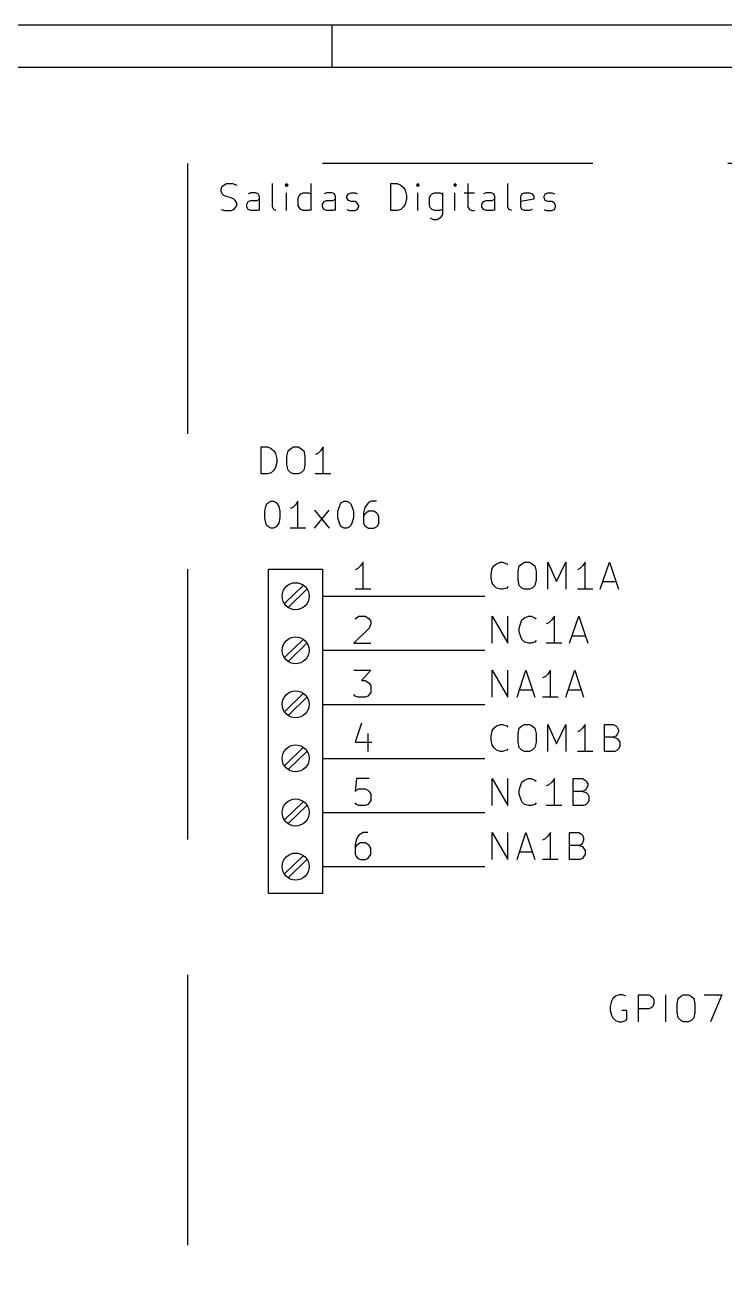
# Model space of a CAD drawing. Extents: x 0.4 to 11.3, y -7.9 to -0.4.
# Drawn here: x 7.699 to 8.995, y -2.724 to -0.394 of the extents above; entities that cross this region are included whole.
import ezdxf

# ---------------------------------------------------------------- set-up
doc = ezdxf.new("R2010")
doc.units = 0
doc.header["$MEASUREMENT"] = 0
doc.linetypes.add('DASHED', pattern=[0.75, 0.5, -0.25])
for name, color, linetype in [('BLACK', 7, 'CONTINUOUS'), ('BLUE3', 171, 'CONTINUOUS'), ('CYAN2', 4, 'CONTINUOUS'), ('GREEN2', 3, 'CONTINUOUS'), ('LYELLOW', 51, 'CONTINUOUS'), ('RED2', 1, 'CONTINUOUS')]:
    doc.layers.add(name, color=color, linetype=linetype)

msp = doc.modelspace()

# ---------------------------------------------------------------- linework, layer by layer
at = {"layer": 'BLACK', "linetype": 'CONTINUOUS'}
for p, q in [((8.564, -1.399), (8.567, -1.394)), ((8.567, -1.394), (8.572, -1.39)), ((8.572, -1.39), (8.579, -1.387)), ((8.579, -1.387), (8.583, -1.387)), ((8.583, -1.387), (8.591, -1.39)), ((8.591, -1.39), (8.593, -1.392)), ((8.612, -1.404), (8.614, -1.394)), ((8.614, -1.394), (8.619, -1.39)), ((8.619, -1.39), (8.624, -1.387)), ((8.624, -1.387), (8.633, -1.387)), ((8.633, -1.387), (8.638, -1.39)), ((8.638, -1.39), (8.643, -1.394)), ((8.643, -1.394), (8.645, -1.404)), ((8.667, -1.437), (8.667, -1.387)), ((8.667, -1.387), (8.683, -1.423)), ((8.683, -1.423), (8.7, -1.387)), ((8.7, -1.387), (8.7, -1.437)), ((8.731, -1.394), (8.726, -1.399)), ((8.736, -1.387), (8.731, -1.394)), ((8.736, -1.437), (8.736, -1.387)), ((8.764, -1.437), (8.781, -1.387)), ((8.781, -1.387), (8.798, -1.437)), ((8.562, -1.409), (8.564, -1.399)), ((8.562, -1.416), (8.562, -1.409)), ((8.564, -1.425), (8.562, -1.416)), ((8.612, -1.42), (8.612, -1.404)), ((8.614, -1.43), (8.612, -1.42)), ((8.645, -1.42), (8.643, -1.43)), ((8.645, -1.404), (8.645, -1.42)), ((8.726, -1.399), (8.722, -1.401)), ((8.567, -1.43), (8.564, -1.425)), ((8.572, -1.435), (8.567, -1.43)), ((8.579, -1.437), (8.572, -1.435)), ((8.583, -1.437), (8.579, -1.437)), ((8.591, -1.435), (8.583, -1.437)), ((8.593, -1.432), (8.591, -1.435)), ((8.619, -1.435), (8.614, -1.43)), ((8.624, -1.437), (8.619, -1.435)), ((8.633, -1.437), (8.624, -1.437)), ((8.638, -1.435), (8.633, -1.437)), ((8.643, -1.43), (8.638, -1.435)), ((8.75, -1.437), (8.722, -1.437)), ((8.769, -1.423), (8.793, -1.423)), ((8.564, -1.537), (8.564, -1.487)), ((8.564, -1.487), (8.593, -1.537)), ((8.593, -1.537), (8.593, -1.487)), ((8.619, -1.494), (8.624, -1.49)), ((8.624, -1.49), (8.631, -1.487)), ((8.631, -1.487), (8.636, -1.487)), ((8.636, -1.487), (8.643, -1.49)), ((8.643, -1.49), (8.645, -1.492)), ((8.679, -1.487), (8.674, -1.494)), ((8.679, -1.537), (8.679, -1.487)), ((8.707, -1.537), (8.724, -1.487)), ((8.724, -1.487), (8.741, -1.537)), ((8.614, -1.509), (8.617, -1.499)), ((8.614, -1.516), (8.614, -1.509)), ((8.617, -1.499), (8.619, -1.494)), ((8.669, -1.499), (8.664, -1.501)), ((8.674, -1.494), (8.669, -1.499)), ((8.617, -1.525), (8.614, -1.516)), ((8.619, -1.53), (8.617, -1.525)), ((8.624, -1.535), (8.619, -1.53)), ((8.631, -1.537), (8.624, -1.535)), ((8.636, -1.537), (8.631, -1.537)), ((8.643, -1.535), (8.636, -1.537)), ((8.645, -1.532), (8.643, -1.535)), ((8.693, -1.537), (8.664, -1.537)), ((8.712, -1.523), (8.736, -1.523)), ((8.564, -1.637), (8.564, -1.587)), ((8.564, -1.587), (8.593, -1.637)), ((8.593, -1.637), (8.593, -1.587)), ((8.61, -1.637), (8.626, -1.587)), ((8.626, -1.587), (8.643, -1.637)), ((8.662, -1.599), (8.657, -1.601)), ((8.667, -1.594), (8.662, -1.599)), ((8.672, -1.587), (8.667, -1.594)), ((8.672, -1.637), (8.672, -1.587)), ((8.7, -1.637), (8.717, -1.587)), ((8.717, -1.587), (8.733, -1.637)), ((8.614, -1.623), (8.638, -1.623)), ((8.705, -1.623), (8.729, -1.623)), ((8.686, -1.637), (8.657, -1.637)), ((8.562, -1.709), (8.564, -1.699)), ((8.564, -1.699), (8.567, -1.694)), ((8.567, -1.694), (8.572, -1.69)), ((8.572, -1.69), (8.579, -1.687)), ((8.579, -1.687), (8.583, -1.687)), ((8.583, -1.687), (8.591, -1.69)), ((8.591, -1.69), (8.593, -1.692)), ((8.612, -1.704), (8.614, -1.694)), ((8.614, -1.694), (8.619, -1.69)), ((8.619, -1.69), (8.624, -1.687)), ((8.624, -1.687), (8.633, -1.687)), ((8.633, -1.687), (8.638, -1.69)), ((8.638, -1.69), (8.643, -1.694)), ((8.643, -1.694), (8.645, -1.704)), ((8.667, -1.737), (8.667, -1.687)), ((8.667, -1.687), (8.683, -1.723)), ((8.683, -1.723), (8.7, -1.687)), ((8.7, -1.687), (8.7, -1.737)), ((8.726, -1.699), (8.722, -1.701)), ((8.731, -1.694), (8.726, -1.699)), ((8.736, -1.687), (8.731, -1.694)), ((8.736, -1.737), (8.736, -1.687)), ((8.772, -1.737), (8.772, -1.687)), ((8.772, -1.687), (8.788, -1.687)), ((8.788, -1.687), (8.793, -1.69)), ((8.793, -1.69), (8.795, -1.692)), ((8.795, -1.692), (8.798, -1.697)), ((8.798, -1.697), (8.798, -1.701)), ((8.562, -1.716), (8.562, -1.709)), ((8.564, -1.725), (8.562, -1.716)), ((8.612, -1.72), (8.612, -1.704)), ((8.614, -1.73), (8.612, -1.72)), ((8.645, -1.72), (8.643, -1.73)), ((8.645, -1.704), (8.645, -1.72)), ((8.788, -1.711), (8.772, -1.711)), ((8.793, -1.709), (8.788, -1.711)), ((8.788, -1.711), (8.795, -1.713)), ((8.795, -1.706), (8.793, -1.709)), ((8.798, -1.701), (8.795, -1.706)), ((8.795, -1.713), (8.798, -1.716)), ((8.798, -1.716), (8.8, -1.72)), ((8.8, -1.72), (8.8, -1.728)), ((8.567, -1.73), (8.564, -1.725)), ((8.572, -1.735), (8.567, -1.73)), ((8.579, -1.737), (8.572, -1.735)), ((8.583, -1.737), (8.579, -1.737)), ((8.591, -1.735), (8.583, -1.737)), ((8.593, -1.732), (8.591, -1.735)), ((8.619, -1.735), (8.614, -1.73)), ((8.624, -1.737), (8.619, -1.735)), ((8.633, -1.737), (8.624, -1.737)), ((8.638, -1.735), (8.633, -1.737)), ((8.643, -1.73), (8.638, -1.735)), ((8.75, -1.737), (8.722, -1.737)), ((8.791, -1.737), (8.772, -1.737)), ((8.795, -1.735), (8.791, -1.737)), ((8.798, -1.732), (8.795, -1.735)), ((8.8, -1.728), (8.798, -1.732)), ((8.564, -1.837), (8.564, -1.787)), ((8.564, -1.787), (8.593, -1.837)), ((8.593, -1.837), (8.593, -1.787)), ((8.619, -1.794), (8.624, -1.79)), ((8.624, -1.79), (8.631, -1.787)), ((8.631, -1.787), (8.636, -1.787)), ((8.636, -1.787), (8.643, -1.79)), ((8.643, -1.79), (8.645, -1.792)), ((8.679, -1.787), (8.674, -1.794)), ((8.679, -1.837), (8.679, -1.787)), ((8.714, -1.837), (8.714, -1.787)), ((8.714, -1.787), (8.731, -1.787)), ((8.731, -1.787), (8.736, -1.79)), ((8.736, -1.79), (8.738, -1.792)), ((8.738, -1.792), (8.741, -1.797)), ((8.614, -1.809), (8.617, -1.799)), ((8.614, -1.816), (8.614, -1.809)), ((8.617, -1.825), (8.614, -1.816)), ((8.617, -1.799), (8.619, -1.794)), ((8.669, -1.799), (8.664, -1.801)), ((8.674, -1.794), (8.669, -1.799)), ((8.731, -1.811), (8.714, -1.811)), ((8.736, -1.809), (8.731, -1.811)), ((8.731, -1.811), (8.738, -1.813)), ((8.738, -1.806), (8.736, -1.809)), ((8.741, -1.801), (8.738, -1.806)), ((8.738, -1.813), (8.741, -1.816)), ((8.741, -1.797), (8.741, -1.801)), ((8.741, -1.816), (8.743, -1.82)), ((8.619, -1.83), (8.617, -1.825)), ((8.624, -1.835), (8.619, -1.83)), ((8.631, -1.837), (8.624, -1.835)), ((8.636, -1.837), (8.631, -1.837)), ((8.643, -1.835), (8.636, -1.837)), ((8.645, -1.832), (8.643, -1.835)), ((8.693, -1.837), (8.664, -1.837)), ((8.733, -1.837), (8.714, -1.837)), ((8.738, -1.835), (8.733, -1.837)), ((8.741, -1.832), (8.738, -1.835)), ((8.743, -1.828), (8.741, -1.832)), ((8.743, -1.82), (8.743, -1.828)), ((8.564, -1.937), (8.564, -1.887)), ((8.564, -1.887), (8.593, -1.937)), ((8.593, -1.937), (8.593, -1.887)), ((8.61, -1.937), (8.626, -1.887)), ((8.626, -1.887), (8.643, -1.937)), ((8.662, -1.899), (8.657, -1.901)), ((8.667, -1.894), (8.662, -1.899)), ((8.672, -1.887), (8.667, -1.894)), ((8.672, -1.937), (8.672, -1.887)), ((8.707, -1.937), (8.707, -1.887)), ((8.707, -1.887), (8.724, -1.887)), ((8.724, -1.887), (8.729, -1.89)), ((8.729, -1.909), (8.724, -1.911)), ((8.729, -1.89), (8.731, -1.892)), ((8.731, -1.906), (8.729, -1.909)), ((8.731, -1.892), (8.733, -1.897)), ((8.733, -1.901), (8.731, -1.906)), ((8.733, -1.897), (8.733, -1.901)), ((8.614, -1.923), (8.638, -1.923)), ((8.724, -1.911), (8.707, -1.911)), ((8.724, -1.911), (8.731, -1.913)), ((8.731, -1.913), (8.733, -1.916)), ((8.733, -1.932), (8.731, -1.935)), ((8.733, -1.916), (8.736, -1.92)), ((8.736, -1.928), (8.733, -1.932)), ((8.736, -1.92), (8.736, -1.928)), ((8.686, -1.937), (8.657, -1.937)), ((8.726, -1.937), (8.707, -1.937)), ((8.731, -1.935), (8.726, -1.937)), ((8.799, -2.187), (8.792, -2.19)), ((8.806, -2.187), (8.799, -2.187)), ((8.811, -2.19), (8.806, -2.187)), ((8.835, -2.237), (8.835, -2.187)), ((8.835, -2.187), (8.854, -2.187)), ((8.854, -2.187), (8.858, -2.19)), ((8.885, -2.237), (8.885, -2.187)), ((8.913, -2.19), (8.918, -2.187)), ((8.918, -2.187), (8.927, -2.187)), ((8.927, -2.187), (8.932, -2.19)), ((8.956, -2.187), (8.989, -2.187)), ((8.989, -2.187), (8.968, -2.237)), ((8.785, -2.199), (8.782, -2.209)), ((8.782, -2.209), (8.782, -2.216)), ((8.787, -2.194), (8.785, -2.199)), ((8.792, -2.19), (8.787, -2.194)), ((8.854, -2.213), (8.835, -2.213)), ((8.858, -2.211), (8.854, -2.213)), ((8.858, -2.19), (8.861, -2.192)), ((8.861, -2.209), (8.858, -2.211)), ((8.861, -2.192), (8.863, -2.197)), ((8.863, -2.204), (8.861, -2.209)), ((8.863, -2.197), (8.863, -2.204)), ((8.906, -2.204), (8.908, -2.194)), ((8.906, -2.22), (8.906, -2.204)), ((8.908, -2.194), (8.913, -2.19)), ((8.932, -2.19), (8.937, -2.194)), ((8.937, -2.194), (8.939, -2.204)), ((8.939, -2.204), (8.939, -2.22)), ((8.782, -2.216), (8.785, -2.225)), ((8.785, -2.225), (8.787, -2.23)), ((8.787, -2.23), (8.792, -2.235)), ((8.792, -2.235), (8.799, -2.237)), ((8.813, -2.216), (8.804, -2.216)), ((8.804, -2.237), (8.811, -2.235)), ((8.811, -2.235), (8.813, -2.232)), ((8.813, -2.232), (8.813, -2.216)), ((8.908, -2.23), (8.906, -2.22)), ((8.913, -2.235), (8.908, -2.23)), ((8.918, -2.237), (8.913, -2.235)), ((8.932, -2.235), (8.927, -2.237)), ((8.937, -2.23), (8.932, -2.235)), ((8.939, -2.22), (8.937, -2.23)), ((8.799, -2.237), (8.804, -2.237)), ((8.927, -2.237), (8.918, -2.237))]:
    msp.add_line(p, q, dxfattribs=at)
at = {"layer": 'BLUE3', "linetype": 'DASHED'}
for p, q in [((8, -0.65), (8, -5)), ((11, -0.65), (8, -0.65))]:
    msp.add_line(p, q, dxfattribs=at)
at = {"layer": 'BLUE3', "linetype": 'CONTINUOUS'}
for p, q in [((8.062, -0.697), (8.064, -0.692)), ((8.062, -0.701), (8.062, -0.697)), ((8.064, -0.692), (8.067, -0.69)), ((8.067, -0.69), (8.072, -0.687)), ((8.072, -0.687), (8.083, -0.687)), ((8.083, -0.687), (8.091, -0.69)), ((8.157, -0.73), (8.157, -0.687)), ((8.183, -0.687), (8.181, -0.69)), ((8.181, -0.69), (8.183, -0.692)), ((8.186, -0.69), (8.183, -0.687)), ((8.183, -0.687), (8.183, -0.692)), ((8.183, -0.692), (8.186, -0.69)), ((8.229, -0.737), (8.229, -0.687)), ((8.376, -0.737), (8.376, -0.687)), ((8.376, -0.687), (8.388, -0.687)), ((8.388, -0.687), (8.395, -0.69)), ((8.395, -0.69), (8.4, -0.694)), ((8.4, -0.694), (8.403, -0.699)), ((8.426, -0.687), (8.424, -0.69)), ((8.424, -0.69), (8.426, -0.692)), ((8.429, -0.69), (8.426, -0.687)), ((8.426, -0.687), (8.426, -0.692)), ((8.426, -0.692), (8.429, -0.69)), ((8.495, -0.687), (8.493, -0.69)), ((8.493, -0.69), (8.495, -0.692)), ((8.498, -0.69), (8.495, -0.687)), ((8.495, -0.687), (8.495, -0.692)), ((8.495, -0.692), (8.498, -0.69)), ((8.519, -0.687), (8.519, -0.73)), ((8.593, -0.73), (8.593, -0.687)), ((8.064, -0.706), (8.062, -0.701)), ((8.067, -0.709), (8.064, -0.706)), ((8.072, -0.711), (8.067, -0.709)), ((8.081, -0.713), (8.072, -0.711)), ((8.086, -0.716), (8.081, -0.713)), ((8.088, -0.718), (8.086, -0.716)), ((8.091, -0.723), (8.088, -0.718)), ((8.11, -0.725), (8.112, -0.72)), ((8.117, -0.704), (8.112, -0.706)), ((8.112, -0.72), (8.117, -0.718)), ((8.126, -0.704), (8.117, -0.704)), ((8.117, -0.718), (8.129, -0.718)), ((8.131, -0.706), (8.126, -0.704)), ((8.129, -0.718), (8.133, -0.716)), ((8.133, -0.711), (8.131, -0.706)), ((8.133, -0.737), (8.133, -0.711)), ((8.183, -0.737), (8.183, -0.704)), ((8.205, -0.713), (8.207, -0.709)), ((8.205, -0.728), (8.205, -0.713)), ((8.207, -0.709), (8.21, -0.706)), ((8.21, -0.706), (8.214, -0.704)), ((8.214, -0.704), (8.224, -0.704)), ((8.224, -0.704), (8.229, -0.706)), ((8.25, -0.725), (8.253, -0.72)), ((8.257, -0.704), (8.253, -0.706)), ((8.253, -0.72), (8.257, -0.718)), ((8.267, -0.704), (8.257, -0.704)), ((8.257, -0.718), (8.269, -0.718)), ((8.272, -0.706), (8.267, -0.704)), ((8.269, -0.718), (8.274, -0.716)), ((8.274, -0.711), (8.272, -0.706)), ((8.274, -0.737), (8.274, -0.711)), ((8.295, -0.711), (8.298, -0.706)), ((8.295, -0.713), (8.295, -0.711)), ((8.298, -0.718), (8.295, -0.713)), ((8.298, -0.706), (8.303, -0.704)), ((8.303, -0.72), (8.298, -0.718)), ((8.303, -0.704), (8.31, -0.704)), ((8.31, -0.72), (8.303, -0.72)), ((8.31, -0.704), (8.314, -0.706)), ((8.314, -0.723), (8.31, -0.72)), ((8.403, -0.699), (8.405, -0.709)), ((8.405, -0.716), (8.403, -0.725)), ((8.405, -0.709), (8.405, -0.716)), ((8.426, -0.737), (8.426, -0.704)), ((8.448, -0.713), (8.45, -0.709)), ((8.448, -0.728), (8.448, -0.713)), ((8.45, -0.709), (8.453, -0.706)), ((8.453, -0.706), (8.457, -0.704)), ((8.457, -0.704), (8.467, -0.704)), ((8.467, -0.704), (8.472, -0.706)), ((8.472, -0.704), (8.472, -0.744)), ((8.495, -0.737), (8.495, -0.704)), ((8.512, -0.704), (8.531, -0.704)), ((8.545, -0.725), (8.548, -0.72)), ((8.553, -0.704), (8.548, -0.706)), ((8.548, -0.72), (8.553, -0.718)), ((8.562, -0.704), (8.553, -0.704)), ((8.553, -0.718), (8.564, -0.718)), ((8.567, -0.706), (8.562, -0.704)), ((8.564, -0.718), (8.569, -0.716)), ((8.569, -0.711), (8.567, -0.706)), ((8.569, -0.737), (8.569, -0.711)), ((8.617, -0.711), (8.619, -0.706)), ((8.617, -0.73), (8.617, -0.711)), ((8.641, -0.716), (8.617, -0.72)), ((8.619, -0.706), (8.624, -0.704)), ((8.624, -0.704), (8.633, -0.704)), ((8.633, -0.704), (8.638, -0.706)), ((8.638, -0.706), (8.641, -0.711)), ((8.641, -0.711), (8.641, -0.716)), ((8.66, -0.711), (8.662, -0.706)), ((8.66, -0.713), (8.66, -0.711)), ((8.662, -0.718), (8.66, -0.713)), ((8.662, -0.706), (8.667, -0.704)), ((8.667, -0.72), (8.662, -0.718)), ((8.667, -0.704), (8.674, -0.704)), ((8.674, -0.72), (8.667, -0.72)), ((8.674, -0.704), (8.679, -0.706)), ((8.679, -0.723), (8.674, -0.72)), ((8.062, -0.735), (8.069, -0.737)), ((8.069, -0.737), (8.081, -0.737)), ((8.081, -0.737), (8.086, -0.735)), ((8.086, -0.735), (8.088, -0.732)), ((8.088, -0.732), (8.091, -0.728)), ((8.091, -0.728), (8.091, -0.723)), ((8.11, -0.73), (8.11, -0.725)), ((8.112, -0.735), (8.11, -0.73)), ((8.117, -0.737), (8.112, -0.735)), ((8.129, -0.737), (8.117, -0.737)), ((8.133, -0.735), (8.129, -0.737)), ((8.16, -0.735), (8.157, -0.73)), ((8.164, -0.737), (8.16, -0.735)), ((8.207, -0.732), (8.205, -0.728)), ((8.21, -0.735), (8.207, -0.732)), ((8.214, -0.737), (8.21, -0.735)), ((8.224, -0.737), (8.214, -0.737)), ((8.229, -0.735), (8.224, -0.737)), ((8.25, -0.73), (8.25, -0.725)), ((8.253, -0.735), (8.25, -0.73)), ((8.257, -0.737), (8.253, -0.735)), ((8.269, -0.737), (8.257, -0.737)), ((8.274, -0.735), (8.269, -0.737)), ((8.295, -0.735), (8.3, -0.737)), ((8.3, -0.737), (8.31, -0.737)), ((8.31, -0.737), (8.314, -0.735)), ((8.317, -0.728), (8.314, -0.723)), ((8.314, -0.735), (8.317, -0.73)), ((8.317, -0.73), (8.317, -0.728)), ((8.388, -0.737), (8.376, -0.737)), ((8.395, -0.735), (8.388, -0.737)), ((8.4, -0.73), (8.395, -0.735)), ((8.403, -0.725), (8.4, -0.73)), ((8.45, -0.732), (8.448, -0.728)), ((8.453, -0.735), (8.45, -0.732)), ((8.457, -0.737), (8.453, -0.735)), ((8.467, -0.737), (8.457, -0.737)), ((8.472, -0.735), (8.467, -0.737)), ((8.472, -0.744), (8.469, -0.749)), ((8.519, -0.73), (8.522, -0.735)), ((8.522, -0.735), (8.526, -0.737)), ((8.526, -0.737), (8.531, -0.737)), ((8.545, -0.73), (8.545, -0.725)), ((8.548, -0.735), (8.545, -0.73)), ((8.553, -0.737), (8.548, -0.735)), ((8.564, -0.737), (8.553, -0.737)), ((8.569, -0.735), (8.564, -0.737)), ((8.595, -0.735), (8.593, -0.73)), ((8.6, -0.737), (8.595, -0.735)), ((8.619, -0.735), (8.617, -0.73)), ((8.624, -0.737), (8.619, -0.735)), ((8.633, -0.737), (8.624, -0.737)), ((8.638, -0.735), (8.633, -0.737)), ((8.66, -0.735), (8.664, -0.737)), ((8.664, -0.737), (8.674, -0.737)), ((8.674, -0.737), (8.679, -0.735)), ((8.681, -0.728), (8.679, -0.723)), ((8.679, -0.735), (8.681, -0.73)), ((8.681, -0.73), (8.681, -0.728)), ((8.455, -0.754), (8.45, -0.751)), ((8.462, -0.754), (8.455, -0.754)), ((8.467, -0.751), (8.462, -0.754)), ((8.469, -0.749), (8.467, -0.751))]:
    msp.add_line(p, q, dxfattribs=at)
at = {"layer": 'CYAN2', "linetype": 'CONTINUOUS'}
for p, q in [((8.136, -1.224), (8.136, -1.174)), ((8.136, -1.174), (8.148, -1.174)), ((8.148, -1.174), (8.155, -1.177)), ((8.155, -1.177), (8.16, -1.181)), ((8.16, -1.181), (8.163, -1.186)), ((8.163, -1.186), (8.165, -1.196)), ((8.184, -1.191), (8.186, -1.181)), ((8.186, -1.181), (8.191, -1.177)), ((8.191, -1.177), (8.196, -1.174)), ((8.196, -1.174), (8.205, -1.174)), ((8.205, -1.174), (8.21, -1.177)), ((8.21, -1.177), (8.215, -1.181)), ((8.215, -1.181), (8.217, -1.191)), ((8.241, -1.186), (8.236, -1.188)), ((8.246, -1.181), (8.241, -1.186)), ((8.251, -1.174), (8.246, -1.181)), ((8.251, -1.224), (8.251, -1.174)), ((8.165, -1.203), (8.163, -1.212)), ((8.165, -1.196), (8.165, -1.203)), ((8.184, -1.207), (8.184, -1.191)), ((8.186, -1.217), (8.184, -1.207)), ((8.217, -1.207), (8.215, -1.217)), ((8.217, -1.191), (8.217, -1.207)), ((8.148, -1.224), (8.136, -1.224)), ((8.155, -1.222), (8.148, -1.224)), ((8.16, -1.217), (8.155, -1.222)), ((8.163, -1.212), (8.16, -1.217)), ((8.191, -1.222), (8.186, -1.217)), ((8.196, -1.224), (8.191, -1.222)), ((8.205, -1.224), (8.196, -1.224)), ((8.21, -1.222), (8.205, -1.224)), ((8.215, -1.217), (8.21, -1.222)), ((8.265, -1.224), (8.236, -1.224)), ((8.145, -1.284), (8.147, -1.279)), ((8.147, -1.279), (8.15, -1.277)), ((8.15, -1.277), (8.154, -1.274)), ((8.154, -1.274), (8.159, -1.274)), ((8.159, -1.274), (8.164, -1.277)), ((8.164, -1.277), (8.166, -1.279)), ((8.166, -1.279), (8.169, -1.284)), ((8.2, -1.281), (8.195, -1.286)), ((8.204, -1.274), (8.2, -1.281)), ((8.204, -1.324), (8.204, -1.274)), ((8.281, -1.284), (8.283, -1.279)), ((8.283, -1.279), (8.285, -1.277)), ((8.285, -1.277), (8.29, -1.274)), ((8.29, -1.274), (8.295, -1.274)), ((8.295, -1.274), (8.3, -1.277)), ((8.3, -1.277), (8.302, -1.279)), ((8.302, -1.279), (8.304, -1.284)), ((8.333, -1.279), (8.328, -1.286)), ((8.335, -1.277), (8.333, -1.279)), ((8.34, -1.274), (8.335, -1.277)), ((8.35, -1.274), (8.34, -1.274)), ((8.143, -1.293), (8.145, -1.284)), ((8.143, -1.305), (8.143, -1.293)), ((8.169, -1.284), (8.171, -1.293)), ((8.171, -1.293), (8.171, -1.305)), ((8.195, -1.286), (8.19, -1.288)), ((8.235, -1.324), (8.262, -1.291)), ((8.235, -1.291), (8.262, -1.324)), ((8.278, -1.293), (8.281, -1.284)), ((8.278, -1.305), (8.278, -1.293)), ((8.304, -1.284), (8.307, -1.293)), ((8.307, -1.293), (8.307, -1.305)), ((8.328, -1.286), (8.326, -1.296)), ((8.326, -1.296), (8.326, -1.315)), ((8.328, -1.298), (8.326, -1.303)), ((8.331, -1.296), (8.328, -1.298)), ((8.335, -1.293), (8.331, -1.296)), ((8.345, -1.293), (8.335, -1.293)), ((8.35, -1.296), (8.345, -1.293)), ((8.352, -1.298), (8.35, -1.296)), ((8.354, -1.303), (8.352, -1.298)), ((8.354, -1.315), (8.354, -1.303)), ((8.145, -1.315), (8.143, -1.305)), ((8.147, -1.319), (8.145, -1.315)), ((8.15, -1.322), (8.147, -1.319)), ((8.154, -1.324), (8.15, -1.322)), ((8.159, -1.324), (8.154, -1.324)), ((8.164, -1.322), (8.159, -1.324)), ((8.166, -1.319), (8.164, -1.322)), ((8.169, -1.315), (8.166, -1.319)), ((8.171, -1.305), (8.169, -1.315)), ((8.219, -1.324), (8.19, -1.324)), ((8.281, -1.315), (8.278, -1.305)), ((8.283, -1.319), (8.281, -1.315)), ((8.285, -1.322), (8.283, -1.319)), ((8.29, -1.324), (8.285, -1.322)), ((8.295, -1.324), (8.29, -1.324)), ((8.3, -1.322), (8.295, -1.324)), ((8.302, -1.319), (8.3, -1.322)), ((8.304, -1.315), (8.302, -1.319)), ((8.307, -1.305), (8.304, -1.315)), ((8.326, -1.315), (8.328, -1.319)), ((8.328, -1.319), (8.331, -1.322)), ((8.331, -1.322), (8.335, -1.324)), ((8.335, -1.324), (8.345, -1.324)), ((8.345, -1.324), (8.35, -1.322)), ((8.35, -1.322), (8.352, -1.319)), ((8.352, -1.319), (8.354, -1.315))]:
    msp.add_line(p, q, dxfattribs=at)
at = {"layer": 'GREEN2', "linetype": 'CONTINUOUS'}
for p, q in [((8.4, -1.45), (8.55, -1.45)), ((8.4, -1.55), (8.55, -1.55)), ((8.4, -1.65), (8.55, -1.65)), ((8.4, -1.75), (8.55, -1.75)), ((8.4, -1.85), (8.55, -1.85)), ((8.4, -1.95), (8.55, -1.95))]:
    msp.add_line(p, q, dxfattribs=at)
at = {"layer": 'LYELLOW', "linetype": 'CONTINUOUS'}
for p, q in [((8.15, -2), (8.15, -1.4)), ((8.15, -1.4), (8.25, -1.4)), ((8.25, -1.4), (8.25, -2)), ((8.25, -2), (8.15, -2))]:
    msp.add_line(p, q, dxfattribs=at)
at = {"layer": 'RED2', "linetype": 'CONTINUOUS'}
for p, q in [((11.299, -0.394), (0.394, -0.394)), ((8.268, -0.472), (8.268, -0.394)), ((11.221, -0.472), (0.472, -0.472)), ((8.32, -1.394), (8.315, -1.399)), ((8.325, -1.387), (8.32, -1.394)), ((8.325, -1.437), (8.325, -1.387)), ((8.15, -2), (8.15, -1.4)), ((8.15, -1.4), (8.25, -1.4)), ((8.15, -2), (8.15, -1.4)), ((8.15, -1.4), (8.25, -1.4)), ((8.25, -1.4), (8.25, -2)), ((8.25, -1.4), (8.25, -2)), ((8.315, -1.399), (8.31, -1.401)), ((8.214, -1.43), (8.18, -1.463)), ((8.221, -1.437), (8.187, -1.47)), ((8.339, -1.437), (8.31, -1.437)), ((8.25, -1.45), (8.4, -1.45)), ((8.31, -1.492), (8.313, -1.49)), ((8.313, -1.49), (8.317, -1.487)), ((8.317, -1.487), (8.329, -1.487)), ((8.329, -1.487), (8.334, -1.49)), ((8.334, -1.49), (8.336, -1.492)), ((8.336, -1.509), (8.308, -1.537)), ((8.336, -1.492), (8.339, -1.497)), ((8.339, -1.501), (8.336, -1.509)), ((8.339, -1.497), (8.339, -1.501)), ((8.214, -1.53), (8.18, -1.563)), ((8.221, -1.537), (8.187, -1.57)), ((8.308, -1.537), (8.339, -1.537)), ((8.25, -1.55), (8.4, -1.55)), ((8.308, -1.587), (8.339, -1.587)), ((8.339, -1.587), (8.322, -1.606)), ((8.322, -1.606), (8.329, -1.606)), ((8.329, -1.606), (8.334, -1.609)), ((8.214, -1.63), (8.18, -1.663)), ((8.334, -1.609), (8.336, -1.611)), ((8.336, -1.611), (8.339, -1.616)), ((8.339, -1.628), (8.336, -1.632)), ((8.339, -1.616), (8.339, -1.628)), ((8.221, -1.637), (8.187, -1.67)), ((8.25, -1.65), (8.4, -1.65)), ((8.31, -1.635), (8.308, -1.632)), ((8.315, -1.637), (8.31, -1.635)), ((8.329, -1.637), (8.315, -1.637)), ((8.334, -1.635), (8.329, -1.637)), ((8.336, -1.632), (8.334, -1.635)), ((8.322, -1.685), (8.31, -1.72)), ((8.31, -1.72), (8.341, -1.72)), ((8.334, -1.704), (8.334, -1.737)), ((8.214, -1.73), (8.18, -1.763)), ((8.221, -1.737), (8.187, -1.77)), ((8.25, -1.75), (8.4, -1.75)), ((8.313, -1.787), (8.31, -1.811)), ((8.336, -1.787), (8.313, -1.787)), ((8.31, -1.811), (8.313, -1.809)), ((8.313, -1.809), (8.317, -1.806)), ((8.317, -1.806), (8.329, -1.806)), ((8.329, -1.806), (8.334, -1.809)), ((8.334, -1.809), (8.336, -1.811)), ((8.336, -1.811), (8.339, -1.816)), ((8.339, -1.816), (8.339, -1.828)), ((8.214, -1.83), (8.18, -1.863)), ((8.221, -1.837), (8.187, -1.87)), ((8.313, -1.835), (8.31, -1.832)), ((8.317, -1.837), (8.313, -1.835)), ((8.329, -1.837), (8.317, -1.837)), ((8.334, -1.835), (8.329, -1.837)), ((8.336, -1.832), (8.334, -1.835)), ((8.339, -1.828), (8.336, -1.832)), ((8.25, -1.85), (8.4, -1.85)), ((8.313, -1.899), (8.31, -1.909)), ((8.31, -1.909), (8.31, -1.928)), ((8.317, -1.892), (8.313, -1.899)), ((8.315, -1.909), (8.313, -1.911)), ((8.32, -1.906), (8.315, -1.909)), ((8.32, -1.89), (8.317, -1.892)), ((8.325, -1.887), (8.32, -1.89)), ((8.329, -1.906), (8.32, -1.906)), ((8.334, -1.887), (8.325, -1.887)), ((8.334, -1.909), (8.329, -1.906)), ((8.336, -1.911), (8.334, -1.909)), ((8.214, -1.93), (8.18, -1.963)), ((8.313, -1.911), (8.31, -1.916)), ((8.31, -1.928), (8.313, -1.932)), ((8.313, -1.932), (8.315, -1.935)), ((8.334, -1.935), (8.336, -1.932)), ((8.339, -1.916), (8.336, -1.911)), ((8.336, -1.932), (8.339, -1.928)), ((8.339, -1.928), (8.339, -1.916)), ((8.221, -1.937), (8.187, -1.97)), ((8.25, -1.95), (8.4, -1.95)), ((8.315, -1.935), (8.32, -1.937)), ((8.32, -1.937), (8.329, -1.937)), ((8.329, -1.937), (8.334, -1.935)), ((8.25, -2), (8.15, -2)), ((8.25, -2), (8.15, -2))]:
    msp.add_line(p, q, dxfattribs=at)
at = {"layer": 'RED2'}
for centre in [(8.2, -1.45), (8.2, -1.55), (8.2, -1.65), (8.2, -1.75), (8.2, -1.85), (8.2, -1.95)]:
    msp.add_circle(centre, 0.025, dxfattribs=at)

doc.saveas('drawing.dxf')
